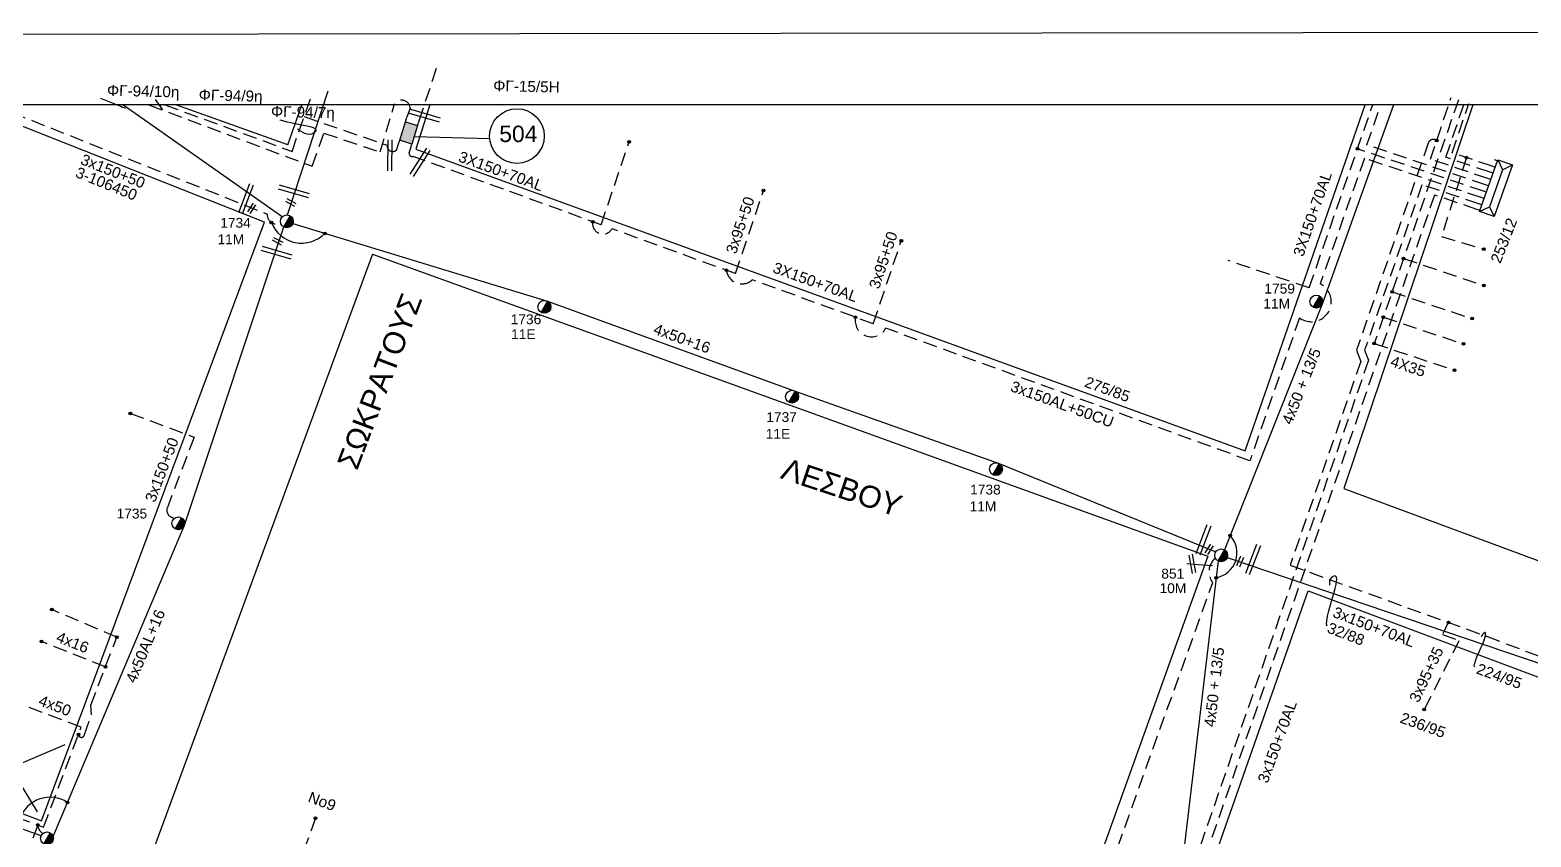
# Model space of a CAD drawing. Header units: millimetres. Extents: x -2591 to -1162, y 241 to 765.
# Drawn here: x -1464.6 to -1327.3, y 691.2 to 765 of the extents above; entities that cross this region are included whole.
import ezdxf
from ezdxf.enums import TextEntityAlignment as Align

# ---------------------------------------------------------------- set-up
doc = ezdxf.new("R2010")
doc.units = ezdxf.units.MM
doc.linetypes.add('DASHED', pattern=[19.05, 12.7, -6.35])
for name, color, linetype in [('3x150+50', 7, 'Continuous'), ('3X150+70AL', 7, 'Continuous'), ('3x150AL+50CU', 7, 'Continuous'), ('3x95+35', 7, 'Continuous'), ('3x95+50', 7, 'Continuous'), ('4x16', 7, 'Continuous'), ('4X35', 7, 'DASHED'), ('4x50', 7, 'Continuous'), ('4x50 + 13_5', 7, 'SYN_LINE'), ('4x50+16', 7, 'Continuous'), ('Link Box 4 Διευθύνσεων', 7, 'Continuous'), ('TEXT ΚΑΛΩΔΙΩΝ', 7, 'Continuous'), ('Άγνωστα', 7, 'Continuous'), ('ΑΓΝΩΣΤΟ ΕΝΑΕΡΙΟ ΚΑΛΩΔΙΟ', 7, 'Continuous'), ('ΑΓΝΩΣΤΟ ΥΠΟΓΕΙΟ ΚΑΛΩΔΙΟ', 7, 'DASHED'), ('Επιγραφές - Σχήματα', 7, 'Continuous'), ('Καλώδια ΧΤ   3x150+70AL', 7, 'DASHED'), ('Μηχανική τομή', 7, 'Continuous'), ('Στύλος ΦΜ', 7, 'Continuous'), ('Στύλος ΦΜ @ 1', 7, 'Continuous'), ('Συνδέσεις', 7, 'Continuous'), ('Τομή', 7, 'Continuous'), ('ΥΠΟΒΑΘΡΟ ΔΕΗ', 7, 'Continuous'), ('Υποσταθμός πόλεως', 7, 'Continuous'), ('Υπόβαθρο ΔΕΗ', 7, 'Continuous'), ('Υπόγεια Καλώδια Δικτύου ΧΤ   .04', 7, 'DASHED')]:
    doc.layers.add(name, color=color, linetype=linetype)
doc.styles.add('arial', font='arial.ttf')
doc.styles.get("Standard").update_dxf_attribs({"font": 'arial.ttf'})
doc.linetypes.add('SYN_LINE', pattern='A,0.5,-0.0001,["/\\/\\/\\/",Standard,S=0.1,R=0,X=0,Y=-0.05],-0.25', length=0.7501)
doc.dimstyles.new('ISO-25', dxfattribs={"dimtxt": 2.5, "dimasz": 2.5, "dimexe": 1.25, "dimexo": 0.625, "dimtad": 1, "dimtxsty": 'Standard', "dimcen": 2.5, "dimadec": 0, "dimazin": 0, "dimtfac": 1, "dimtmove": 0, "dimatfit": 3, "dimfxl": 1, "dimarcsym": 0})

# ---------------------------------------------------------------- blocks, each defined once
blk = doc.blocks.new('ΥΠΑΡΧΩΝ ΤΣΙΜΕΝΤΕΝΙΟΣ ΣΤΥΛΟΣ')
at = {"layer": 'Στύλος ΦΜ'}
blk.add_hatch(color=256, dxfattribs=at).paths.add_polyline_path([(-1.29, -2.28, 0.574793), (2.62, 0, 0.268822), (1.3, 2.27)])
blk.add_line((-1.29, -2.28), (1.3, 2.27), dxfattribs=at)
blk.add_circle((0, 0), 2.62, dxfattribs=at)
at = {"layer": 'Στύλος ΦΜ', "flags": 4}
for tag, p in [('ΤΥΠΟΣ', (-4.91, 3.03)), ('ΑΡΙΘΜΟΣ', (-4.68, 8.05))]:
    blk.add_attdef(tag, p, '', height=4, dxfattribs=at)
blk = doc.blocks.new('ΥΠΟΣΤΑΘΜΟΣ ΠΟΛΕΩΣ 9 ΑΝΑΧΩΡΗΣΕΩΝ')
at = {"layer": 'Υποσταθμός πόλεως', "ltscale": 40}
for p, q in [((-9.63, -2.82), (-9.63, -4)), ((-7.12, -2.82), (-7.12, -4)), ((-4.84, -2.82), (-4.84, -4)), ((-2.36, -2.82), (-2.36, -4)), ((0.09, -2.82), (0.09, -4)), ((2.55, -2.82), (2.55, -4)), ((5.02, -2.82), (5.02, -4)), ((7.48, -2.82), (7.48, -4)), ((9.61, -2.82), (9.61, -4))]:
    blk.add_line(p, q, dxfattribs=at)
blk.add_lwpolyline([(-10.02, 2.82), (10.02, 2.82), (10.02, -2.82), (-10.02, -2.82)], close=True, dxfattribs=at)
for points in [[(-7.21, 0), (-10.02, 2.82)], [(-10.02, -2.82), (-7.21, 0)], [(-7.21, 0), (7.21, 0)], [(7.21, 0), (10.02, 2.82)], [(10.02, -2.82), (7.21, 0)]]:
    blk.add_lwpolyline(points, dxfattribs=at)
at = {"layer": 'Υποσταθμός πόλεως', "linetype": 'SYN_LINE', "ltscale": 40, "flags": 1}
for tag, p in [('ΜΕΤΑΣΧΗΜΑΤΙΣΜΟΣ', (10.79, 1.71)), ('ΙΣΧΥΣ', (10.77, -1.08)), ('ΑΡΙΘΜΟΣ', (10.89, -3.8))]:
    blk.add_attdef(tag, p, '', height=1.8, dxfattribs=at)
blk = doc.blocks.new('_ΣΥΝΔΕΣΗ')
at = {"layer": 'Συνδέσεις', "linetype": 'SYN_LINE', "ltscale": 40}
blk.add_hatch(color=256, dxfattribs=at).paths.add_polyline_path([(0.5, -0.01, 1), (-0.5, -0.01, 1)])
at = {"layer": 'Συνδέσεις'}
blk.add_circle((0, -0.01), 0.5, dxfattribs=at)
blk = doc.blocks.new('LINK BOX 4 ΑΝΑΧΩΡΗΣΕΩΝ')
at = {"layer": 'Link Box 4 Διευθύνσεων', "ltscale": 40}
blk.add_hatch(color=256, dxfattribs=at).paths.add_polyline_path([(-3.54, 0), (-3.54, -4.67), (3.54, -4.67), (3.54, 0)])
for p, q in [((-3.54, 0), (-5.33, 0)), ((5.33, 0), (3.54, 0)), ((-3.54, -4.67), (-5.33, -4.67)), ((5.33, -4.67), (3.54, -4.67))]:
    blk.add_line(p, q, dxfattribs=at)
blk.add_lwpolyline([(-3.54, -4.67), (-3.54, 0), (3.54, 0), (3.54, -4.67)], close=True, dxfattribs=at)
blk = doc.blocks.new('ΜΗΧΑΝΙΚΗ ΤΟΜΗ')
at = {"layer": 'Μηχανική τομή', "ltscale": 40}
for p, q in [((0, 0.76), (-3.79, 0.76)), ((0, -0.34), (-3.79, -0.34))]:
    blk.add_line(p, q, dxfattribs=at)
blk = doc.blocks.new('ΤΟΜΗ')
at = {"layer": 'Τομή', "ltscale": 40}
for p, q in [((-0.03, -1.92), (-11.4, -1.92)), ((-0.03, -3.42), (-11.4, -3.42))]:
    blk.add_line(p, q, dxfattribs=at)
blk = doc.blocks.new('τομή_')
at = {"layer": 'Επιγραφές - Σχήματα'}
for p, q in [((-1.29, -0.22), (0.13, 0.75)), ((-1.08, -0.46), (0.34, 0.51)), ((-0.66, 0.62), (-0.29, -0.37))]:
    blk.add_line(p, q, dxfattribs=at)

msp = doc.modelspace()

# ---------------------------------------------------------------- linework, layer by layer
at = {"layer": '3x150+50', "color": 1, "linetype": 'DASHED', "lineweight": -3, "ltscale": 0.1}
msp.add_lwpolyline([(-1468.026, 758.187), (-1442.899, 748.183, 0.6054293), (-1441.684, 747.394, 0.406582)], format="xyb", dxfattribs=at)
at = {"layer": '3x150+50', "color": 27, "linetype": 'DASHED', "lineweight": -3, "ltscale": 0.1}
msp.add_lwpolyline([(-1455.429, 729.945), (-1449.592, 727.772), (-1452.042, 721.344, 0.5385435), (-1451.346, 720.378, 1.6072343)], format="xyb", dxfattribs=at)
at = {"layer": '3X150+70AL', "color": 5, "linetype": 'DASHED', "lineweight": -3, "ltscale": 0.1}
for points in [[(-1347.572, 741.444), (-1341.765, 758.187)], [(-1347.572, 741.444), (-1354.994, 743.939)]]:
    msp.add_lwpolyline(points, dxfattribs=at)
at = {"layer": '3X150+70AL', "color": 151, "linetype": 'DASHED', "lineweight": -3, "ltscale": 0.1}
for points in [[(-1412.35, 747.208), (-1429.55, 753.468, -0.6027256), (-1429.904, 753.787), (-1429.807, 754.17)], [(-1400.072, 742.74), (-1411.353, 746.845, -0.8459247), (-1413.12, 747.489)], [(-1387.455, 738.148), (-1398.525, 742.177, -0.6167996), (-1400.886, 743.036)]]:
    msp.add_lwpolyline(points, format="xyb", dxfattribs=at)
at = {"layer": '3X150+70AL', "color": 173, "linetype": 'DASHED', "lineweight": -3, "ltscale": 0.1}
msp.add_lwpolyline([(-1335.912, 754.921, 0.5237824), (-1336.682, 754.683), (-1343.248, 735.725), (-1342.86, 734.708), (-1349.323, 716.048), (-1331.338, 709.538), (-1325.102, 707.186, -0.2007324), (-1324.13, 706.268)], format="xyb", dxfattribs=at)
at = {"layer": '3x150AL+50CU', "color": 151, "linetype": 'DASHED', "lineweight": -3, "ltscale": 0.1}
msp.add_lwpolyline([(-1331.844, 749.702), (-1342.515, 753.293), (-1346.583, 741.808, -1.095207), (-1348.462, 738.69), (-1352.999, 725.607), (-1386.322, 737.735, -0.8641944), (-1389.081, 738.739)], format="xyb", dxfattribs=at)
at = {"layer": '3x95+35', "color": 173, "linetype": 'DASHED', "lineweight": -3, "ltscale": 0.1}
msp.add_lwpolyline([(-1334.803, 710.912), (-1335.381, 709.714), (-1333.87, 709.14), (-1337.044, 702.835)], dxfattribs=at)
at = {"layer": '3x95+50', "color": 151, "linetype": 'DASHED', "lineweight": -3, "ltscale": 0.1}
for points in [[(-1400.072, 742.74), (-1397.509, 750.341)], [(-1387.455, 738.148), (-1384.892, 745.749)]]:
    msp.add_lwpolyline(points, dxfattribs=at)
at = {"layer": '4x16', "color": 30, "linetype": 'DASHED', "lineweight": -3, "ltscale": 0.1}
msp.add_lwpolyline([(-1457.709, 706.739), (-1463.56, 709.052)], dxfattribs=at)
at = {"layer": '4X35', "color": 5, "lineweight": -3, "ltscale": 0.1}
msp.add_lwpolyline([(-1341.623, 736.349), (-1334.287, 733.892)], dxfattribs=at)
at = {"layer": '4x50', "color": 30, "linetype": 'DASHED', "lineweight": -3, "ltscale": 0.1}
msp.add_lwpolyline([(-1459.928, 701.235), (-1465.966, 703.494)], dxfattribs=at)
at = {"layer": '4x50 + 13_5', "color": 5, "linetype": 'Continuous', "lineweight": -3, "ltscale": 0.1}
for points in [[(-1339.851, 758.187), (-1346.374, 739.951), (-1355.332, 717.457)], [(-1355.916, 716.434), (-1359.253, 688.173)]]:
    msp.add_lwpolyline(points, dxfattribs=at)
at = {"layer": '4x50 + 13_5', "color": 173, "linetype": 'Continuous', "lineweight": -3, "ltscale": 0.1}
msp.add_lwpolyline([(-1355.073, 716.742), (-1324.13, 706.268), (-1299.046, 696.839), (-1282.702, 690.41)], dxfattribs=at)
at = {"layer": '4x50+16', "color": 1, "lineweight": -3, "ltscale": 0.1}
msp.add_lwpolyline([(-1440.558, 747.312), (-1417.253, 740.207), (-1394.592, 731.987), (-1375.94, 725.351), (-1356.114, 717.275)], dxfattribs=at)
at = {"layer": '4x50+16', "color": 30, "lineweight": -3, "ltscale": 0.1}
msp.add_lwpolyline([(-1462.49, 691.226), (-1450.47, 719.716), (-1441.4, 747.009)], dxfattribs=at)
at = {"layer": 'Άγνωστα', "lineweight": -3, "ltscale": 0.1}
msp.add_lwpolyline([(-1162.289, 242.781), (-2590.8, 240.93), (-2590.808, 763.187), (-1162.297, 765.038)], close=True, dxfattribs=at)
at = {"layer": 'ΑΓΝΩΣΤΟ ΕΝΑΕΡΙΟ ΚΑΛΩΔΙΟ', "color": 5, "lineweight": -3, "ltscale": 0.1}
msp.add_lwpolyline([(-1441.053, 748.107), (-1437.344, 759.482)], dxfattribs=at)
at = {"layer": 'ΑΓΝΩΣΤΟ ΕΝΑΕΡΙΟ ΚΑΛΩΔΙΟ', "color": 173, "lineweight": -3, "ltscale": 0.1}
msp.add_lwpolyline([(-1441.537, 747.926), (-1456.112, 758.187)], dxfattribs=at)
at = {"layer": 'ΑΓΝΩΣΤΟ ΕΝΑΕΡΙΟ ΚΑΛΩΔΙΟ', "color": 27, "lineweight": -3, "ltscale": 0.1}
msp.add_lwpolyline([(-1463.591, 691.286), (-1494.425, 702.26), (-1526.533, 715.073)], dxfattribs=at)
at = {"layer": 'ΑΓΝΩΣΤΟ ΥΠΟΓΕΙΟ ΚΑΛΩΔΙΟ', "color": 27, "lineweight": -3, "ltscale": 0.1}
msp.add_lwpolyline([(-1429.012, 756.713), (-1427.264, 761.975)], dxfattribs=at)
at = {"layer": 'ΑΓΝΩΣΤΟ ΥΠΟΓΕΙΟ ΚΑΛΩΔΙΟ', "color": 2, "lineweight": -3, "ltscale": 0.1}
msp.add_lwpolyline([(-1453.731, 758.187), (-1438.793, 752.572), (-1437.722, 755.582), (-1432.568, 753.879), (-1431.288, 758.187, -0.766625), (-1429.833, 757.887), (-1430.126, 757.061)], format="xyb", dxfattribs=at)
at = {"layer": 'ΑΓΝΩΣΤΟ ΥΠΟΓΕΙΟ ΚΑΛΩΔΙΟ', "color": 5, "lineweight": -3, "ltscale": 0.1}
for points in [[(-1452.262, 758.187), (-1440.631, 753.931), (-1438.94, 758.787)], [(-1333.924, 758.633), (-1341.623, 736.349)], [(-1331.639, 750.284), (-1343.162, 754.161)], [(-1338.939, 744.117), (-1331.603, 741.66)], [(-1339.99, 741.076), (-1332.654, 738.619)], [(-1340.791, 738.757), (-1333.455, 736.3)]]:
    msp.add_lwpolyline(points, dxfattribs=at)
at = {"layer": 'ΑΓΝΩΣΤΟ ΥΠΟΓΕΙΟ ΚΑΛΩΔΙΟ', "color": 173, "lineweight": -3, "ltscale": 0.1}
msp.add_lwpolyline([(-1331.232, 751.44), (-1336.488, 753.209), (-1334.588, 758.857)], dxfattribs=at)
at = {"layer": 'ΑΓΝΩΣΤΟ ΥΠΟΓΕΙΟ ΚΑΛΩΔΙΟ', "color": 30, "lineweight": -3, "ltscale": 0.1}
msp.add_lwpolyline([(-1331.026, 752.027), (-1335.058, 753.384), (-1333.356, 758.442)], dxfattribs=at)
at = {"layer": 'ΑΓΝΩΣΤΟ ΥΠΟΓΕΙΟ ΚΑΛΩΔΙΟ', "color": 2, "lineweight": -3, "ltscale": 0.1}
for points in [[(-1330.837, 752.564), (-1334.497, 753.796), (-1332.977, 758.314)], [(-1333.183, 753.354), (-1335.475, 746.122), (-1331.594, 744.984)]]:
    msp.add_lwpolyline(points, dxfattribs=at)
at = {"layer": 'ΑΓΝΩΣΤΟ ΥΠΟΓΕΙΟ ΚΑΛΩΔΙΟ', "color": 5, "lineweight": -3, "ltscale": 0.1}
msp.add_lwpolyline([(-1439.525, 757.107), (-1431.931, 754.491, 0.7112196), (-1431.077, 754.051), (-1430.921, 754.518)], format="xyb", dxfattribs=at)
at = {"layer": 'ΑΓΝΩΣΤΟ ΥΠΟΓΕΙΟ ΚΑΛΩΔΙΟ', "color": 62, "lineweight": -3, "ltscale": 0.1}
msp.add_lwpolyline([(-1331.435, 750.864), (-1342.296, 754.519), (-1341.104, 757.958)], dxfattribs=at)
at = {"layer": 'ΑΓΝΩΣΤΟ ΥΠΟΓΕΙΟ ΚΑΛΩΔΙΟ', "color": 151, "lineweight": -3, "ltscale": 0.1}
msp.add_lwpolyline([(-1412.35, 747.208), (-1409.787, 754.809)], dxfattribs=at)
at = {"layer": 'ΑΓΝΩΣΤΟ ΥΠΟΓΕΙΟ ΚΑΛΩΔΙΟ', "color": 85, "lineweight": -3, "ltscale": 0.1}
msp.add_lwpolyline([(-1377.799, 656.637, 0.4387498), (-1376.685, 657.69), (-1376.102, 659.549), (-1366.808, 685.458, -0.8653308), (-1365.73, 688.461), (-1356.405, 714.455, -0.4047757), (-1356.158, 716.696)], format="xyb", dxfattribs=at)
at = {"layer": 'ΑΓΝΩΣΤΟ ΥΠΟΓΕΙΟ ΚΑΛΩΔΙΟ', "color": 30, "linetype": 'DASHED', "lineweight": -3, "ltscale": 0.1}
msp.add_lwpolyline([(-1456.663, 709.465), (-1462.622, 711.987)], dxfattribs=at)
msp.add_lwpolyline([(-1460.181, 700.56, 0.9842643), (-1459.628, 700.563), (-1458.988, 702.364), (-1459.053, 703.236), (-1456.663, 709.465)], format="xyb", dxfattribs=at)
at = {"layer": 'Καλώδια ΧΤ   3x150+70AL', "color": 85, "linetype": 'DASHED', "lineweight": -3, "ltscale": 0.1}
msp.add_lwpolyline([(-1332.048, 749.121), (-1337.26, 750.875), (-1342.503, 735.737), (-1342.146, 734.802), (-1369.35, 656.262), (-1378.059, 659.52)], dxfattribs=at)
at = {"layer": 'Καλώδια ΧΤ   3x150+70AL', "color": 6, "linetype": 'DASHED', "lineweight": -3, "ltscale": 0.1}
msp.add_lwpolyline([(-1332.225, 748.618), (-1336.107, 749.925), (-1372.254, 645.566)], dxfattribs=at)
at = {"layer": 'Καλώδια ΧΤ   3x150+70AL', "color": 30, "linetype": 'DASHED', "lineweight": -3, "ltscale": 0.1}
for points in [[(-1463.897, 692.264), (-1463.363, 692.066), (-1459.928, 701.235)], [(-1474.809, 696.251), (-1463.897, 692.264), (-1469.338, 677.643)]]:
    msp.add_lwpolyline(points, dxfattribs=at)
at = {"layer": 'Καλώδια ΧΤ   3x150+70AL', "color": 27, "lineweight": -3, "ltscale": 0.1}
msp.add_arc((-1462.846, 692.363), 1.056, 185.35456, 235.67836, dxfattribs=at)
at = {"layer": 'ΥΠΟΒΑΘΡΟ ΔΕΗ', "lineweight": -3}
msp.add_lwpolyline([(-2586.401, 249.271), (-1235.778, 249.271), (-1235.778, 758.187), (-2586.401, 758.187)], close=True, dxfattribs=at)
for points in [[(-1525.138, 715.949), (-1463.567, 692.663), (-1443.149, 747.443), (-1470.282, 758.187)], [(-1441.027, 754.514), (-1451.259, 758.187)], [(-1441.027, 754.514), (-1439.731, 758.187)], [(-1428.042, 758.187), (-1429.311, 754.126), (-1353.427, 726.508), (-1342.441, 758.187)], [(-1332.597, 758.187), (-1344.418, 723.06), (-1292.39, 703.766), (-1260, 736.082), (-1314.338, 758.187)], [(-1433.262, 744.504), (-1453.782, 688.818)], [(-1433.262, 744.504), (-1356.85, 716.867), (-1377.279, 659.921), (-1453.782, 688.818)], [(-1357.723, 716.123), (-1356.429, 716.034)], [(-1367.892, 656.022), (-1347.67, 713.693), (-1300.341, 695.953), (-1346.394, 648.226), (-1367.892, 656.022)]]:
    msp.add_lwpolyline(points, dxfattribs=at)
at = {"layer": 'ΥΠΟΒΑΘΡΟ ΔΕΗ', "lineweight": -3, "ltscale": 0.1}
for points in [[(-1466.394, 697.502), (-1461.384, 699.636)], [(-1466.394, 697.502), (-1463.942, 693.472)]]:
    msp.add_lwpolyline(points, dxfattribs=at)
for centre, radius, start, end in [((-1439.752, 748.518), 2.986, 201.57239, 315.33169), ((-1356.499, 717.183), 2.319, 279.98854, 43.21648), ((-1462.775, 691.86), 2.943, 57.1522, 160.03418)]:
    msp.add_arc(centre, radius, start, end, dxfattribs=at)
at = {"layer": 'ΥΠΟΒΑΘΡΟ ΔΕΗ', "lineweight": -3}
for points in [[(-1441.763, 756.824), (-1440.128, 756.369), (-1438.088, 756.187), (-1438.649, 755.481), (-1439.402, 755.418), (-1440.198, 756.015), (-1440.118, 755.989)], [(-1345.94, 710.473), (-1346.2, 710.717), (-1344.722, 714.936), (-1345.307, 715.196), (-1345.783, 714.767), (-1345.713, 714.222)], [(-1332.425, 706.708), (-1332.664, 706.946), (-1331.065, 709.812), (-1331.487, 710.162), (-1331.827, 709.492)]]:
    msp.add_open_spline(points, degree=3, dxfattribs=at)
at = {"layer": 'Υπόβαθρο ΔΕΗ', "lineweight": -3}
msp.add_lwpolyline([(-1429.452, 755.305), (-1422.546, 755.11)], dxfattribs=at)
msp.add_circle((-1420.056, 755.33), 2.5, dxfattribs=at)
at = {"layer": 'Υπόγεια Καλώδια Δικτύου ΧΤ   .04', "color": 5, "lineweight": -3, "ltscale": 0.1}
msp.add_lwpolyline([(-1438.49, 692.883), (-1441.933, 683.422), (-1435.652, 681.131, -0.7629942), (-1434.817, 680.525, -23.4159624)], format="xyb", dxfattribs=at)

# ---------------------------------------------------------------- block references
at = {"layer": 'Link Box 4 Διευθύνσεων', "lineweight": -3, "xscale": 0.2499999999999998, "yscale": 0.2499999999999998, "zscale": 0.2499999999999998, "rotation": 252.6474966507533}
msp.add_blockref('LINK BOX 4 ΑΝΑΧΩΡΗΣΕΩΝ', (-1429.409, 755.441), dxfattribs=at)
at = {"layer": 'Επιγραφές - Σχήματα', "rotation": 65.76107407374215}
msp.add_blockref('τομή_', (-1357.937, 716.542), dxfattribs=at)
at = {"layer": 'Μηχανική τομή', "lineweight": -3, "xscale": 0.2499999999999677, "yscale": 0.2499999999999677, "zscale": 0.2499999999999677}
for p, rotation in [((-1444.045, 749.084), 57.54846993131236), ((-1440.338, 748.968), 332.3457378855521), ((-1441.545, 745.421), 332.3457378855521), ((-1356.445, 717.866), 57.54846993131236), ((-1353.674, 716.79), 67.32190174456797)]:
    msp.add_blockref('ΜΗΧΑΝΙΚΗ ΤΟΜΗ', p, dxfattribs=dict(at, rotation=rotation))
at = {"layer": 'Στύλος ΦΜ @ 1', "lineweight": -3, "ltscale": 40}
ref = msp.add_blockref('ΥΠΑΡΧΩΝ ΤΣΙΜΕΝΤΕΝΙΟΣ ΣΤΥΛΟΣ', (-1441.109, 747.521), dxfattribs=dict(at, xscale=0.225, yscale=0.225, zscale=0.225))
ref.add_attrib('ΤΥΠΟΣ', '11M', dxfattribs={"layer": 'Στύλος ΦΜ', "height": 0.9, "flags": 4}).set_placement((-1447.455, 745.163), align=Align.BOTTOM_LEFT)
ref.add_attrib('ΑΡΙΘΜΟΣ', '1734', (-1447.206, 746.938), dxfattribs={"layer": 'Στύλος ΦΜ', "height": 0.9, "flags": 4})
ref = msp.add_blockref('ΥΠΑΡΧΩΝ ΤΣΙΜΕΝΤΕΝΙΟΣ ΣΤΥΛΟΣ', (-1346.917, 740.179), dxfattribs=dict(at, xscale=0.225, yscale=0.225, zscale=0.225))
ref.add_attrib('ΤΥΠΟΣ', '11Μ', dxfattribs={"layer": 'Στύλος ΦΜ', "height": 0.9, "flags": 4}).set_placement((-1351.768, 739.275), align=Align.BOTTOM_LEFT)
ref.add_attrib('ΑΡΙΘΜΟΣ', '1759', (-1351.675, 740.915), dxfattribs={"layer": 'Στύλος ΦΜ', "height": 0.9, "flags": 4})
ref = msp.add_blockref('ΥΠΑΡΧΩΝ ΤΣΙΜΕΝΤΕΝΙΟΣ ΣΤΥΛΟΣ', (-1417.546, 739.696), dxfattribs=dict(at, xscale=0.225, yscale=0.225, zscale=0.225))
ref.add_attrib('ΤΥΠΟΣ', '11E', dxfattribs={"layer": 'Στύλος ΦΜ', "height": 0.9, "flags": 4}).set_placement((-1420.592, 736.47), align=Align.BOTTOM_LEFT)
ref.add_attrib('ΑΡΙΘΜΟΣ', '1736', (-1420.628, 738.109), dxfattribs={"layer": 'Στύλος ΦΜ', "height": 0.9, "flags": 4})
ref = msp.add_blockref('ΥΠΑΡΧΩΝ ΤΣΙΜΕΝΤΕΝΙΟΣ ΣΤΥΛΟΣ', (-1394.884, 731.476), dxfattribs=dict(at, xscale=0.225, yscale=0.225, zscale=0.225))
ref.add_attrib('ΤΥΠΟΣ', '11E', dxfattribs={"layer": 'Στύλος ΦΜ', "height": 0.9, "flags": 4}).set_placement((-1397.294, 727.348), align=Align.BOTTOM_LEFT)
ref.add_attrib('ΑΡΙΘΜΟΣ', '1737', (-1397.245, 729.156), dxfattribs={"layer": 'Στύλος ΦΜ', "height": 0.9, "flags": 4})
ref = msp.add_blockref('ΥΠΑΡΧΩΝ ΤΣΙΜΕΝΤΕΝΙΟΣ ΣΤΥΛΟΣ', (-1376.233, 724.84), dxfattribs=dict(at, xscale=0.225, yscale=0.225, zscale=0.225))
ref.add_attrib('ΤΥΠΟΣ', '11M', dxfattribs={"layer": 'Στύλος ΦΜ', "height": 0.9, "flags": 4}).set_placement((-1378.643, 720.712), align=Align.BOTTOM_LEFT)
ref.add_attrib('ΑΡΙΘΜΟΣ', '1738', (-1378.593, 722.52), dxfattribs={"layer": 'Στύλος ΦΜ', "height": 0.9, "flags": 4})
ref = msp.add_blockref('ΥΠΑΡΧΩΝ ΤΣΙΜΕΝΤΕΝΙΟΣ ΣΤΥΛΟΣ', (-1451.037, 719.876), dxfattribs=dict(at, xscale=0.225, yscale=0.225, zscale=0.225))
ref.add_attrib('ΑΡΙΘΜΟΣ', '1735', (-1456.688, 720.325), dxfattribs={"layer": 'Στύλος ΦΜ', "height": 0.9, "flags": 4})
ref = msp.add_blockref('ΥΠΑΡΧΩΝ ΤΣΙΜΕΝΤΕΝΙΟΣ ΣΤΥΛΟΣ', (-1355.625, 716.946), dxfattribs=dict(at, xscale=0.225, yscale=0.225, zscale=0.225))
ref.add_attrib('ΤΥΠΟΣ', '10M', dxfattribs={"layer": 'Στύλος ΦΜ', "height": 0.9, "flags": 4}).set_placement((-1361.263, 713.224), align=Align.BOTTOM_LEFT)
ref.add_attrib('ΑΡΙΘΜΟΣ', '851', (-1361.104, 714.824), dxfattribs={"layer": 'Στύλος ΦΜ', "height": 0.9, "flags": 4})
at = {"layer": 'Στύλος ΦΜ @ 1', "lineweight": -3, "ltscale": 40, "xscale": 0.225, "yscale": 0.225, "zscale": 0.225}
msp.add_blockref('ΥΠΑΡΧΩΝ ΤΣΙΜΕΝΤΕΝΙΟΣ ΣΤΥΛΟΣ', (-1463.051, 691.049), dxfattribs=at)
at = {"layer": 'Συνδέσεις', "lineweight": -3, "xscale": 0.25, "yscale": 0.25, "zscale": 0.25}
for p in [(-1409.786, 754.812), (-1343.161, 754.164), (-1335.911, 754.923), (-1333.183, 753.356), (-1397.508, 750.344), (-1442.53, 747.42), (-1413.12, 747.491), (-1437.629, 746.419), (-1384.891, 745.752), (-1331.593, 744.987), (-1400.885, 743.039), (-1338.938, 744.12), (-1331.602, 741.663), (-1339.989, 741.078), (-1389.08, 738.742), (-1340.79, 738.76), (-1332.653, 738.621), (-1341.622, 736.352), (-1333.454, 736.303), (-1334.286, 733.895), (-1455.428, 729.948), (-1354.808, 718.774), (-1356.097, 714.899), (-1462.622, 711.99), (-1334.83, 710.802), (-1463.559, 709.055), (-1456.662, 709.468), (-1457.708, 706.742), (-1337.044, 702.835), (-1460.18, 700.563), (-1461.178, 694.336), (-1463.896, 692.267), (-1438.49, 692.886)]:
    msp.add_blockref('_ΣΥΝΔΕΣΗ', p, dxfattribs=at)
at = {"layer": 'Τομή', "lineweight": -3}
for p, xscale, yscale, zscale, rotation in [((-1426.905, 757.429), 0.2499999999999997, 0.2499999999999997, 0.2499999999999997, 344.0280537526702), ((-1432.361, 755.007), 0.2499999999999996, 0.2499999999999996, 0.2499999999999996, 89.62799960660045), ((-1428.731, 754.49), 0.2499999999999996, 0.2499999999999996, 0.2499999999999996, 57.45129901365011), ((-1444.975, 751.14), 0.2499999999999997, 0.2499999999999997, 0.2499999999999997, 69.23078579843055), ((-1438.899, 750.506), 0.2499999999999997, 0.2499999999999997, 0.2499999999999997, 344.0280537526702), ((-1440.477, 744.884), 0.2499999999999997, 0.2499999999999997, 0.2499999999999997, 344.0280537526702), ((-1357.374, 719.922), 0.2499999999999997, 0.2499999999999997, 0.2499999999999997, 69.23078579843055), ((-1352.84, 718.126), 0.2499999999999997, 0.2499999999999997, 0.2499999999999997, 69.23078579843055)]:
    msp.add_blockref('ΤΟΜΗ', p, dxfattribs=dict(at, xscale=xscale, yscale=yscale, zscale=zscale, rotation=rotation))
at = {"layer": 'Υποσταθμός πόλεως', "lineweight": -3, "xscale": 0.2499999999999997, "yscale": 0.2499999999999997, "zscale": 0.2499999999999997, "rotation": 250.6193100801258}
msp.add_blockref('ΥΠΟΣΤΑΘΜΟΣ ΠΟΛΕΩΣ 9 ΑΝΑΧΩΡΗΣΕΩΝ', (-1330.484, 750.553), dxfattribs=at)

# ---------------------------------------------------------------- texts
at = {"layer": 'TEXT ΚΑΛΩΔΙΩΝ', "lineweight": -3, "ltscale": 0.1}
for s, rotation, p in [('3x150+50', 338.29045, (-1457.014, 752.116)), ('3x150+50', 338.29045, (-1457.014, 752.116)), ('3X150+70AL', 340.00112, (-1421.515, 752.12)), ('3X150+70AL', 340.00112, (-1421.515, 752.12)), ('3X150+70AL', 70.87309, (-1347.273, 748.206)), ('3X150+70AL', 70.87309, (-1347.273, 748.206)), ('3x95+50', 71.36691, (-1399.633, 747.172)), ('3x95+50', 71.36691, (-1399.633, 747.172)), ('3x95+50', 71.36691, (-1386.545, 743.975)), ('3x95+50', 71.36691, (-1386.545, 743.975)), ('3X150+70AL', 340.00112, (-1392.749, 741.963)), ('4x50+16', 340.06326, (-1404.953, 736.809)), ('4x50+16', 340.06326, (-1404.953, 736.809)), ('4x50 + 13/5', 68.28362, (-1348.291, 732.435)), ('4x50 + 13/5', 68.28362, (-1348.291, 732.435)), ('4X35', 341.48354, (-1338.521, 734.255)), ('4X35', 341.48354, (-1338.521, 734.255)), ('3x150AL+50CU', 340.00112, (-1370.165, 730.791)), ('3x150AL+50CU', 340.00112, (-1370.165, 730.791)), ('3x150+50', 69.1369, (-1452.552, 724.782)), ('3x150+50', 69.1369, (-1452.552, 724.782)), ('4x50AL+16', 67.12631, (-1454.056, 708.645)), ('4x50AL+16', 67.12631, (-1454.056, 708.645)), ('3x150+70AL', 338.92006, (-1341.648, 710.398)), ('4x16', 338.43549, (-1460.709, 708.99)), ('4x16', 338.43549, (-1460.709, 708.99)), ('4x50 + 13/5', 83.26532, (-1356.271, 704.895)), ('3x95+35', 64.57272, (-1336.863, 706.042)), ('4x50', 339.48852, (-1462.324, 703.199)), ('4x50', 339.48852, (-1462.324, 703.199)), ('3x150+70AL', 69.93178, (-1350.498, 699.895))]:
    msp.add_text(s, height=1, rotation=rotation, dxfattribs=at).set_placement(p, align=Align.MIDDLE_CENTER)
at = {"layer": 'TEXT ΚΑΛΩΔΙΩΝ', "lineweight": -3, "ltscale": 0.1, "insert": (-1345.657, 710.851), "char_height": 1, "attachment_point": 1, "rotation": 338.92006}
msp.add_mtext_dynamic_manual_height_columns('32/88', width=1.8, gutter_width=2.31, heights=[0.73], dxfattribs=at)
at = {"layer": 'Άγνωστα', "color": 7, "lineweight": -3}
note = msp.add_mtext_dynamic_manual_height_columns('ΦΓ-94/10η\\P', width=1.8, gutter_width=2.31, heights=[0.73, 0], dxfattribs=dict(at, insert=(-1461.661, 760.116), char_height=1, attachment_point=1, rotation=358.67026))
note = msp.add_mtext_dynamic_manual_height_columns('ΦΓ-94/9η\\P', width=1.8, gutter_width=2.31, heights=[0.73, 0], dxfattribs=dict(at, insert=(-1453.271, 759.702), char_height=1, attachment_point=1, rotation=358.67026))
note = msp.add_mtext_dynamic_manual_height_columns('ΦΓ-15/5Η\\P', width=1.8, gutter_width=2.31, heights=[0.73, 0], dxfattribs=dict(at, insert=(-1426.321, 760.543), char_height=1, attachment_point=1, rotation=358.67026))
note = msp.add_mtext_dynamic_manual_height_columns('ΦΓ-94/7η\\P', width=1.8, gutter_width=2.31, heights=[0.73, 0], dxfattribs=dict(at, insert=(-1446.659, 758.187), char_height=1, attachment_point=1, rotation=358.67026))
at = {"layer": 'Άγνωστα', "color": 7, "lineweight": -3, "insert": (-1421.679, 756.281), "char_height": 1.5, "width": 4.551914400963142e-14, "attachment_point": 1}
msp.add_mtext('504', dxfattribs=at)
at = {"layer": 'Άγνωστα', "color": 7, "lineweight": -3, "char_height": 1, "attachment_point": 1}
for s, gutter_width, insert, rotation in [('3-106450', 2.31, (-1460.159, 752.539), 338.01151), ('253/12', 2.31, (-1331.018, 743.964), 68.49142), ('275/85', 2.31, (-1367.873, 733.353), 340.05509), ('224/95', 2.31, (-1332.02, 707.098), 340.05509), ('236/95', 2.31, (-1339.001, 702.607), 340.05509), ('No9', 0, (-1438.905, 695.354), 339.33535)]:
    msp.add_mtext_dynamic_manual_height_columns(s, width=1.8, gutter_width=gutter_width, heights=[0.73], dxfattribs=dict(at, insert=insert, rotation=rotation))
at = {"layer": 'ΥΠΟΒΑΘΡΟ ΔΕΗ', "lineweight": -3, "ltscale": 40, "char_height": 2, "width": 26.31339, "attachment_point": 1, "style": 'arial'}
for s, insert, rotation in [('ΣΩΚΡΑΤΟΥΣ', (-1436.556, 725.364), 69.17239), ('ΛΕΣΒΟΥ', (-1395.412, 725.924), 341.58051)]:
    msp.add_mtext(s, dxfattribs=dict(at, insert=insert, rotation=rotation))

# ---------------------------------------------------------------- leaders
at = {"layer": 'Επιγραφές - Σχήματα', "ltscale": 40}
for points in [[(-1455.851, 757.85), (-1458.134, 758.759)], [(-1452.45, 757.735), (-1453.117, 758.689)]]:
    msp.add_leader(points, dimstyle='ISO-25', override={"dimasz": 0.5, "dimtad": 0}, dxfattribs=at)

doc.saveas('drawing.dxf')
